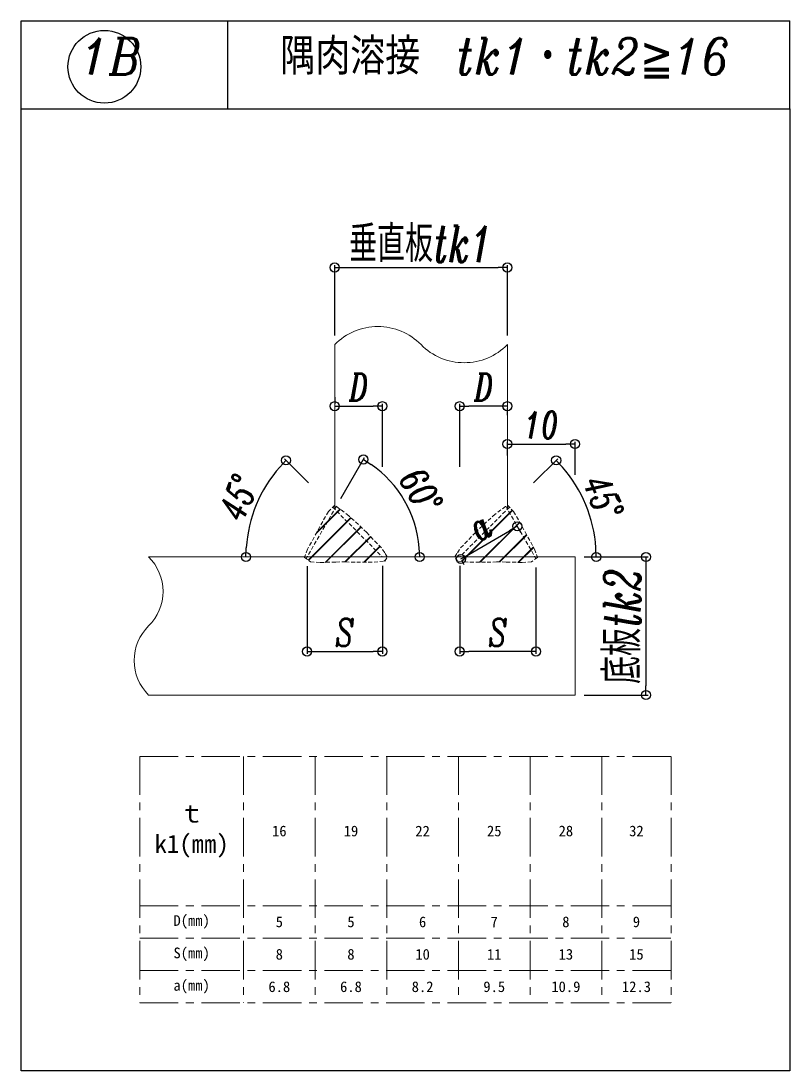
# Model space of a CAD drawing. Header units: millimetres. Extents: x -2880 to 3894, y -2977 to 4857.
# Drawn here: x 577 to 1212, y 2546 to 3413 of the extents above; entities that cross this region are included whole.
import ezdxf
from ezdxf.enums import TextEntityAlignment as Align

# ---------------------------------------------------------------- set-up
doc = ezdxf.new("R2010")
doc.units = ezdxf.units.MM
doc.header["$MEASUREMENT"] = 0
doc.linetypes.add('CENTER', pattern=[50.8, 31.75, -6.35, 6.35, -6.35])
doc.linetypes.add('HIDDEN2', pattern=[4.7625, 3.175, -1.5875])
for name, color, linetype, lineweight in [('hadan', 1, 'HIDDEN2', 15), ('寸法', 7, 'Continuous', 15), ('金物', 5, 'Continuous', 18)]:
    doc.layers.add(name, color=color, linetype=linetype, lineweight=lineweight)
doc.layers.add('yokozakutsu', color=2, linetype='Continuous')
doc.styles.add('DLSTANDARD1', font='italic.shx', dxfattribs={"width": 0.7, "bigfont": 'extfont.shx'})
doc.styles.get("Standard").update_dxf_attribs({"font": 'arial.ttf'})
doc.dimstyles.new('一般寸法', dxfattribs={"dimscale": 1.5, "dimtxt": 15, "dimasz": 5, "dimexe": 1.25, "dimexo": 5, "dimgap": 3, "dimtad": 1, "dimtxsty": 'DLSTANDARD1', "dimblk": 'ORIGIN', "dimcen": 0, "dimclrd": 256, "dimclre": 256, "dimclrt": 256, "dimadec": 0, "dimazin": 0, "dimtfac": 1, "dimtmove": 0, "dimatfit": 3, "dimfxl": 0, "dimarcsym": 0})
pattern_1 = [(45, (795.065, 2964.818), (-7.95495, 7.95495), []), (45, (795.627, 2964.818), (-7.95495, 7.95495), [])]

# ---------------------------------------------------------------- blocks, each defined once
blk = doc.blocks.new('_Origin')
at = {"color": 0, "linetype": 'ByBlock', "lineweight": -2}
blk.add_line((0, 0), (-1, 0), dxfattribs=at)
blk.add_circle((0, 0), 0.5, dxfattribs=at)
blk = doc.blocks.new('*D209')
at = {"layer": 'Defpoints', "color": 0}
for p in [(813.23, 2970.56), (875.34, 2970.57), (875.34, 2892.51)]:
    blk.add_point(p, dxfattribs=at)
at = {"layer": '寸法', "lineweight": -2}
for p, q in [((813.23, 2963.06), (813.23, 2890.63)), ((875.34, 2963.07), (875.34, 2890.63)), ((820.73, 2892.51), (867.84, 2892.51))]:
    blk.add_line(p, q, dxfattribs=at)
at = {"layer": '寸法', "lineweight": -2, "xscale": 7.5, "yscale": 7.5, "zscale": 7.5, "rotation": 180}
blk.add_blockref('_Origin', (813.23, 2892.51), dxfattribs=at)
at = {"layer": '寸法', "lineweight": -2, "xscale": 7.5, "yscale": 7.5, "zscale": 7.5}
blk.add_blockref('_Origin', (875.34, 2892.51), dxfattribs=at)
at = {"layer": '寸法', "insert": (844.28, 2908.26), "char_height": 22.5, "attachment_point": 5, "style": 'DLSTANDARD1'}
blk.add_mtext('S', dxfattribs=at)
blk = doc.blocks.new('*D526')
at = {"layer": 'Defpoints', "color": 0}
for p in [(777.84, 3026.89), (819.67, 3026.28), (682.45, 2970.56), (875.34, 2970.57), (1034.31, 2970.56)]:
    blk.add_point(p, dxfattribs=at)
at = {"layer": '寸法', "lineweight": -2}
blk.add_line((814.37, 3031.58), (794.43, 3051.55), dxfattribs=at)
blk.add_arc((875.34, 2970.56), 112.61, 138.79312, 176.18316, dxfattribs=at)
at = {"layer": '寸法', "lineweight": -2, "xscale": 7.5, "yscale": 7.5, "zscale": 7.5}
for p, rotation in [((795.75, 3050.22), 46.88470358776698), ((762.74, 2970.56), 268.091578691237)]:
    blk.add_blockref('_Origin', p, dxfattribs=dict(at, rotation=rotation))
at = {"layer": '寸法', "insert": (756.77, 3019.71), "char_height": 22.5, "attachment_point": 5, "rotation": 67.48814, "style": 'DLSTANDARD1'}
blk.add_mtext('45%%d', dxfattribs=at)
blk = doc.blocks.new('*D210')
at = {"layer": 'Defpoints', "color": 0}
for p in [(835.99, 3094.97), (875.34, 3094.97), (875.34, 3037.46)]:
    blk.add_point(p, dxfattribs=at)
at = {"layer": '寸法', "linetype": 'ByBlock', "lineweight": -2}
for p, q in [((835.99, 3102.47), (835.99, 3096.84)), ((843.49, 3094.97), (867.84, 3094.97)), ((875.34, 3044.96), (875.34, 3096.84))]:
    blk.add_line(p, q, dxfattribs=at)
at = {"layer": '寸法', "lineweight": -2, "xscale": 7.5, "yscale": 7.5, "zscale": 7.5, "rotation": 180}
blk.add_blockref('_Origin', (835.99, 3094.97), dxfattribs=at)
at = {"layer": '寸法', "lineweight": -2, "xscale": 7.5, "yscale": 7.5, "zscale": 7.5}
blk.add_blockref('_Origin', (875.34, 3094.97), dxfattribs=at)
at = {"layer": '寸法', "insert": (855.66, 3110.72), "char_height": 22.5, "attachment_point": 5, "style": 'DLSTANDARD1'}
blk.add_mtext('D', dxfattribs=at)
blk = doc.blocks.new('*D527')
at = {"layer": 'Defpoints', "color": 0}
for p in [(837.37, 3012.34), (900.51, 3002.32), (682.45, 2970.56), (812.45, 2969.22), (1034.31, 2970.56)]:
    blk.add_point(p, dxfattribs=at)
at = {"layer": '寸法', "linetype": 'ByBlock', "lineweight": -2}
blk.add_line((841.12, 3018.83), (860.64, 3052.6), dxfattribs=at)
blk.add_arc((813.23, 2970.56), 92.88, 4.62801, 55.34828, dxfattribs=at)
at = {"layer": '寸法', "lineweight": -2, "xscale": 7.5, "yscale": 7.5, "zscale": 7.5}
for p, rotation in [((859.7, 3050.98), 147.6622789012988), ((906.1, 2970.56), 272.3140033777084)]:
    blk.add_blockref('_Origin', p, dxfattribs=dict(at, rotation=rotation))
at = {"layer": '寸法', "insert": (907.31, 3024.86), "char_height": 22.5, "attachment_point": 5, "rotation": 299.98814, "style": 'DLSTANDARD1'}
blk.add_mtext('60%%d', dxfattribs=at)
blk = doc.blocks.new('*D528')
at = {"layer": 'Defpoints', "color": 0}
for p in [(939.14, 2970.57), (1002.03, 2969.22), (939.14, 2892.51)]:
    blk.add_point(p, dxfattribs=at)
at = {"layer": '寸法', "lineweight": -2}
for p, q in [((939.14, 2963.07), (939.14, 2890.63)), ((1002.03, 2961.72), (1002.03, 2890.63)), ((994.53, 2892.51), (946.64, 2892.51))]:
    blk.add_line(p, q, dxfattribs=at)
at = {"layer": '寸法', "lineweight": -2, "xscale": 7.5, "yscale": 7.5, "zscale": 7.5, "rotation": 180}
blk.add_blockref('_Origin', (939.14, 2892.51), dxfattribs=at)
at = {"layer": '寸法', "lineweight": -2, "xscale": 7.5, "yscale": 7.5, "zscale": 7.5}
blk.add_blockref('_Origin', (1002.03, 2892.51), dxfattribs=at)
at = {"layer": '寸法', "insert": (970.59, 2908.26), "char_height": 22.5, "attachment_point": 5, "style": 'DLSTANDARD1'}
blk.add_mtext('S', dxfattribs=at)
blk = doc.blocks.new('*D529')
at = {"layer": 'Defpoints', "color": 0}
for p in [(994.8, 3026.28), (1047.9, 2999.72), (755.17, 2970.56), (939.14, 2970.57), (1132.03, 2970.56)]:
    blk.add_point(p, dxfattribs=at)
at = {"layer": '寸法', "lineweight": -2}
blk.add_line((1000.11, 3031.58), (1020.05, 3051.55), dxfattribs=at)
blk.add_arc((939.13, 2970.56), 112.61, 3.81684, 41.20688, dxfattribs=at)
at = {"layer": '寸法', "lineweight": -2, "xscale": 7.5, "yscale": 7.5, "zscale": 7.5}
for p, rotation in [((1018.73, 3050.22), 133.115296412233), ((1051.74, 2970.56), 271.9084213087626)]:
    blk.add_blockref('_Origin', p, dxfattribs=dict(at, rotation=rotation))
at = {"layer": '寸法', "insert": (1057.71, 3019.71), "char_height": 22.5, "attachment_point": 5, "rotation": 292.51186, "style": 'DLSTANDARD1'}
blk.add_mtext('45%%d', dxfattribs=at)
blk = doc.blocks.new('*D211')
at = {"layer": 'Defpoints', "color": 0}
for p in [(939.14, 3094.97), (978.49, 3094.97), (939.14, 3037.46)]:
    blk.add_point(p, dxfattribs=at)
at = {"layer": '寸法', "linetype": 'ByBlock', "lineweight": -2}
for p, q in [((939.14, 3044.96), (939.14, 3096.84)), ((970.99, 3094.97), (946.64, 3094.97)), ((978.49, 3087.47), (978.49, 3093.09))]:
    blk.add_line(p, q, dxfattribs=at)
at = {"layer": '寸法', "lineweight": -2, "xscale": 7.5, "yscale": 7.5, "zscale": 7.5, "rotation": 180}
blk.add_blockref('_Origin', (939.14, 3094.97), dxfattribs=at)
at = {"layer": '寸法', "lineweight": -2, "xscale": 7.5, "yscale": 7.5, "zscale": 7.5}
blk.add_blockref('_Origin', (978.49, 3094.97), dxfattribs=at)
at = {"layer": '寸法', "insert": (958.82, 3110.72), "char_height": 22.5, "attachment_point": 5, "style": 'DLSTANDARD1'}
blk.add_mtext('D', dxfattribs=at)
blk = doc.blocks.new('*D212')
at = {"layer": 'Defpoints', "color": 0}
for p in [(985.7, 2997.48), (986.65, 2995.83), (939.14, 2970.57)]:
    blk.add_point(p, dxfattribs=at)
at = {"layer": '寸法', "linetype": 'ByBlock', "lineweight": -2}
for p, q in [((946.59, 2972.68), (980.16, 2992.08)), ((989.45, 2990.98), (987.59, 2994.21)), ((942.9, 2964.08), (941.03, 2967.3))]:
    blk.add_line(p, q, dxfattribs=at)
at = {"layer": '寸法', "lineweight": -2, "xscale": 7.5, "yscale": 7.5, "zscale": 7.5}
for p, rotation in [((986.65, 2995.83), 30.02371772099437), ((940.09, 2968.92), 210.0237177209944)]:
    blk.add_blockref('_Origin', p, dxfattribs=dict(at, rotation=rotation))
at = {"layer": '寸法', "insert": (955.49, 2996.01), "char_height": 22.5, "attachment_point": 5, "rotation": 30.02372, "style": 'DLSTANDARD1'}
blk.add_mtext('a', dxfattribs=at)
blk = doc.blocks.new('*D213')
at = {"layer": 'Defpoints', "color": 0}
for p in [(813.23, 2970.56), (875.34, 2970.57), (875.34, 2892.51)]:
    blk.add_point(p, dxfattribs=at)
at = {"layer": '寸法', "lineweight": -2}
for p, q in [((813.23, 2963.06), (813.23, 2890.63)), ((875.34, 2963.07), (875.34, 2890.63)), ((820.73, 2892.51), (867.84, 2892.51))]:
    blk.add_line(p, q, dxfattribs=at)
at = {"layer": '寸法', "lineweight": -2, "xscale": 7.5, "yscale": 7.5, "zscale": 7.5, "rotation": 180}
blk.add_blockref('_Origin', (813.23, 2892.51), dxfattribs=at)
at = {"layer": '寸法', "lineweight": -2, "xscale": 7.5, "yscale": 7.5, "zscale": 7.5}
blk.add_blockref('_Origin', (875.34, 2892.51), dxfattribs=at)
at = {"layer": '寸法', "insert": (844.28, 2908.26), "char_height": 22.5, "attachment_point": 5, "style": 'DLSTANDARD1'}
blk.add_mtext('S', dxfattribs=at)
blk = doc.blocks.new('*D530')
at = {"layer": 'Defpoints', "color": 0}
for p in [(777.84, 3026.89), (819.67, 3026.28), (682.45, 2970.56), (875.34, 2970.57), (1034.31, 2970.56)]:
    blk.add_point(p, dxfattribs=at)
at = {"layer": '寸法', "lineweight": -2}
blk.add_line((814.37, 3031.58), (794.43, 3051.55), dxfattribs=at)
blk.add_arc((875.34, 2970.56), 112.61, 138.79312, 176.18316, dxfattribs=at)
at = {"layer": '寸法', "lineweight": -2, "xscale": 7.5, "yscale": 7.5, "zscale": 7.5}
for p, rotation in [((795.75, 3050.22), 46.88470358776698), ((762.74, 2970.56), 268.091578691237)]:
    blk.add_blockref('_Origin', p, dxfattribs=dict(at, rotation=rotation))
at = {"layer": '寸法', "insert": (756.77, 3019.71), "char_height": 22.5, "attachment_point": 5, "rotation": 67.48814, "style": 'DLSTANDARD1'}
blk.add_mtext('45%%d', dxfattribs=at)
blk = doc.blocks.new('*D531')
at = {"layer": 'Defpoints', "color": 0}
for p in [(837.37, 3012.34), (900.51, 3002.32), (682.45, 2970.56), (812.45, 2969.22), (1034.31, 2970.56)]:
    blk.add_point(p, dxfattribs=at)
at = {"layer": '寸法', "linetype": 'ByBlock', "lineweight": -2}
blk.add_line((841.12, 3018.83), (860.64, 3052.6), dxfattribs=at)
blk.add_arc((813.23, 2970.56), 92.88, 4.62801, 55.34828, dxfattribs=at)
at = {"layer": '寸法', "lineweight": -2, "xscale": 7.5, "yscale": 7.5, "zscale": 7.5}
for p, rotation in [((859.7, 3050.98), 147.6622789012988), ((906.1, 2970.56), 272.3140033777084)]:
    blk.add_blockref('_Origin', p, dxfattribs=dict(at, rotation=rotation))
at = {"layer": '寸法', "insert": (907.31, 3024.86), "char_height": 22.5, "attachment_point": 5, "rotation": 299.98814, "style": 'DLSTANDARD1'}
blk.add_mtext('60%%d', dxfattribs=at)
blk = doc.blocks.new('*D532')
at = {"layer": 'Defpoints', "color": 0}
for p in [(939.14, 2970.57), (1002.03, 2969.22), (939.14, 2892.51)]:
    blk.add_point(p, dxfattribs=at)
at = {"layer": '寸法', "lineweight": -2}
for p, q in [((939.14, 2963.07), (939.14, 2890.63)), ((1002.03, 2961.72), (1002.03, 2890.63)), ((994.53, 2892.51), (946.64, 2892.51))]:
    blk.add_line(p, q, dxfattribs=at)
at = {"layer": '寸法', "lineweight": -2, "xscale": 7.5, "yscale": 7.5, "zscale": 7.5, "rotation": 180}
blk.add_blockref('_Origin', (939.14, 2892.51), dxfattribs=at)
at = {"layer": '寸法', "lineweight": -2, "xscale": 7.5, "yscale": 7.5, "zscale": 7.5}
blk.add_blockref('_Origin', (1002.03, 2892.51), dxfattribs=at)
at = {"layer": '寸法', "insert": (970.59, 2908.26), "char_height": 22.5, "attachment_point": 5, "style": 'DLSTANDARD1'}
blk.add_mtext('S', dxfattribs=at)
blk = doc.blocks.new('*D533')
at = {"layer": 'Defpoints', "color": 0}
for p in [(994.8, 3026.28), (1047.9, 2999.72), (755.17, 2970.56), (939.14, 2970.57), (1132.03, 2970.56)]:
    blk.add_point(p, dxfattribs=at)
at = {"layer": '寸法', "lineweight": -2}
blk.add_line((1000.11, 3031.58), (1020.05, 3051.55), dxfattribs=at)
blk.add_arc((939.13, 2970.56), 112.61, 3.81684, 41.20688, dxfattribs=at)
at = {"layer": '寸法', "lineweight": -2, "xscale": 7.5, "yscale": 7.5, "zscale": 7.5}
for p, rotation in [((1018.73, 3050.22), 133.115296412233), ((1051.74, 2970.56), 271.9084213087626)]:
    blk.add_blockref('_Origin', p, dxfattribs=dict(at, rotation=rotation))
at = {"layer": '寸法', "insert": (1057.71, 3019.71), "char_height": 22.5, "attachment_point": 5, "rotation": 292.51186, "style": 'DLSTANDARD1'}
blk.add_mtext('45%%d', dxfattribs=at)
blk = doc.blocks.new('*D534')
at = {"layer": 'Defpoints', "color": 0}
for p in [(1034.31, 2970.56), (1034.31, 2856.56), (1092.82, 2856.56)]:
    blk.add_point(p, dxfattribs=at)
at = {"layer": '寸法', "linetype": 'ByBlock', "lineweight": -2}
for p, q in [((1041.81, 2970.56), (1094.7, 2970.56)), ((1092.82, 2963.06), (1092.82, 2864.06)), ((1041.81, 2856.56), (1094.7, 2856.56))]:
    blk.add_line(p, q, dxfattribs=at)
at = {"layer": '寸法', "lineweight": -2, "xscale": 7.5, "yscale": 7.5, "zscale": 7.5}
for p, rotation in [((1092.82, 2970.56), 90), ((1092.82, 2856.56), 270)]:
    blk.add_blockref('_Origin', p, dxfattribs=dict(at, rotation=rotation))
at = {"layer": '寸法', "insert": (1073.32, 2913.56), "char_height": 22.5, "attachment_point": 5, "rotation": 90, "style": 'DLSTANDARD1'}
blk.add_mtext('{\\H1.3333x;底板tk2}', dxfattribs=at)
blk = doc.blocks.new('*D214')
at = {"layer": 'Defpoints', "color": 0}
for p in [(978.49, 3209.44), (835.99, 3145.76), (978.49, 3145.76)]:
    blk.add_point(p, dxfattribs=at)
at = {"layer": '寸法', "linetype": 'ByBlock', "lineweight": -2}
for p, q in [((835.99, 3153.26), (835.99, 3211.31)), ((843.49, 3209.44), (970.99, 3209.44)), ((978.49, 3153.26), (978.49, 3211.31))]:
    blk.add_line(p, q, dxfattribs=at)
at = {"layer": '寸法', "lineweight": -2, "xscale": 7.5, "yscale": 7.5, "zscale": 7.5, "rotation": 180}
blk.add_blockref('_Origin', (835.99, 3209.44), dxfattribs=at)
at = {"layer": '寸法', "lineweight": -2, "xscale": 7.5, "yscale": 7.5, "zscale": 7.5}
blk.add_blockref('_Origin', (978.49, 3209.44), dxfattribs=at)
at = {"layer": '寸法', "insert": (907.24, 3228.94), "char_height": 22.5, "attachment_point": 5, "style": 'DLSTANDARD1'}
blk.add_mtext('{\\H1.3333x;垂直板tk1}', dxfattribs=at)
blk = doc.blocks.new('*D215')
at = {"layer": 'Defpoints', "color": 0}
for p in [(985.7, 2997.48), (986.65, 2995.83), (939.14, 2970.57)]:
    blk.add_point(p, dxfattribs=at)
at = {"layer": '寸法', "linetype": 'ByBlock', "lineweight": -2}
for p, q in [((946.59, 2972.68), (980.16, 2992.08)), ((989.45, 2990.98), (987.59, 2994.21)), ((942.9, 2964.08), (941.03, 2967.3))]:
    blk.add_line(p, q, dxfattribs=at)
at = {"layer": '寸法', "lineweight": -2, "xscale": 7.5, "yscale": 7.5, "zscale": 7.5}
for p, rotation in [((986.65, 2995.83), 30.02371772099437), ((940.09, 2968.92), 210.0237177209944)]:
    blk.add_blockref('_Origin', p, dxfattribs=dict(at, rotation=rotation))
at = {"layer": '寸法', "insert": (955.49, 2996.01), "char_height": 22.5, "attachment_point": 5, "rotation": 30.02372, "style": 'DLSTANDARD1'}
blk.add_mtext('a', dxfattribs=at)
blk = doc.blocks.new('*D535')
at = {"layer": 'Defpoints', "color": 0}
for p in [(1034.31, 3063.71), (978.49, 3046.79), (1034.31, 3030.74)]:
    blk.add_point(p, dxfattribs=at)
at = {"layer": '寸法', "linetype": 'ByBlock', "lineweight": -2}
for p, q in [((978.49, 3054.29), (978.49, 3065.59)), ((985.99, 3063.71), (1026.81, 3063.71)), ((1034.31, 3038.24), (1034.31, 3065.59))]:
    blk.add_line(p, q, dxfattribs=at)
at = {"layer": '寸法', "lineweight": -2, "xscale": 7.5, "yscale": 7.5, "zscale": 7.5, "rotation": 180}
blk.add_blockref('_Origin', (978.49, 3063.71), dxfattribs=at)
at = {"layer": '寸法', "lineweight": -2, "xscale": 7.5, "yscale": 7.5, "zscale": 7.5}
blk.add_blockref('_Origin', (1034.31, 3063.71), dxfattribs=at)
at = {"layer": '寸法', "insert": (1006.4, 3079.46), "char_height": 22.5, "attachment_point": 5, "style": 'DLSTANDARD1'}
blk.add_mtext('10', dxfattribs=at)

msp = doc.modelspace()

# ---------------------------------------------------------------- hatches: boundary and pattern name
at = {"layer": 'hadan'}
h = msp.add_hatch(dxfattribs=at)
h.set_pattern_fill('JIS_LC_20A', color=0, scale=0.5625, style=0)
h.set_pattern_definition(pattern_1)
h.paths.add_polyline_path([(813.543, 2977.048), (811.234, 2970.543), (879.298, 2970.543), (877.245, 2974.05), (874.627, 2978.094), (871.058, 2981.518), (862.405, 2990.7), (859.004, 2994.065), (847.656, 3004.495), (835.989, 3013.394), (830.936, 3007.931), (826.063, 2999.813), (821.46, 2991.154)])
h.paths.add_polyline_path([(877.245, 2967.152), (879.292, 2970.543), (811.234, 2970.543), (811.119, 2970.218), (816.013, 2966.526), (824.105, 2965.969), (837.034, 2966.34), (844.882, 2966.439), (854.162, 2966.201), (868.44, 2966.201)])
h = msp.add_hatch(dxfattribs=at)
h.set_pattern_fill('JIS_LC_20A', color=0, scale=0.5625, style=0)
h.set_pattern_definition(pattern_1)
h.paths.add_polyline_path([(813.543, 2977.048), (811.234, 2970.543), (879.298, 2970.543), (877.245, 2974.05), (874.627, 2978.094), (871.058, 2981.518), (862.405, 2990.7), (859.004, 2994.065), (847.656, 3004.495), (835.989, 3013.394), (830.936, 3007.931), (826.063, 2999.813), (821.46, 2991.154)])
h.paths.add_polyline_path([(877.245, 2967.152), (879.292, 2970.543), (811.234, 2970.543), (811.119, 2970.218), (816.013, 2966.526), (824.105, 2965.969), (837.034, 2966.34), (844.882, 2966.439), (854.162, 2966.201), (868.44, 2966.201)])
h = msp.add_hatch(dxfattribs=at)
h.set_pattern_fill('JIS_LC_20A', color=0, scale=0.5625, style=0)
h.set_pattern_definition(pattern_1)
h.paths.add_polyline_path([(1000.936, 2977.048), (1003.244, 2970.543), (935.18, 2970.543), (937.234, 2974.05), (939.851, 2978.094), (943.421, 2981.518), (952.073, 2990.7), (955.474, 2994.065), (966.823, 3004.495), (978.489, 3013.394), (983.543, 3007.931), (988.416, 2999.813), (993.018, 2991.154)])
h.paths.add_polyline_path([(937.234, 2967.152), (935.187, 2970.543), (1003.244, 2970.543), (1003.359, 2970.218), (998.466, 2966.526), (990.374, 2965.969), (977.445, 2966.34), (969.597, 2966.439), (960.316, 2966.201), (946.039, 2966.201)])
h = msp.add_hatch(dxfattribs=at)
h.set_pattern_fill('JIS_LC_20A', color=0, scale=0.5625, style=0)
h.set_pattern_definition(pattern_1)
h.paths.add_polyline_path([(1000.936, 2977.048), (1003.244, 2970.543), (935.18, 2970.543), (937.234, 2974.05), (939.851, 2978.094), (943.421, 2981.518), (952.073, 2990.7), (955.474, 2994.065), (966.823, 3004.495), (978.489, 3013.394), (983.543, 3007.931), (988.416, 2999.813), (993.018, 2991.154)])
h.paths.add_polyline_path([(937.234, 2967.152), (935.187, 2970.543), (1003.244, 2970.543), (1003.359, 2970.218), (998.466, 2966.526), (990.374, 2965.969), (977.445, 2966.34), (969.597, 2966.439), (960.316, 2966.201), (946.039, 2966.201)])

# ---------------------------------------------------------------- linework, layer by layer
at = {"layer": 'hadan', "color": 0}
for p, q in [((837.371, 3012.34), (812.448, 2969.215)), ((837.371, 3012.34), (812.448, 2969.215)), ((834.335, 3011.606), (875.336, 2970.571)), ((834.335, 3011.606), (875.336, 2970.571)), ((980.144, 3011.606), (939.143, 2970.571)), ((980.144, 3011.606), (939.143, 2970.571)), ((977.108, 3012.34), (1002.03, 2969.215)), ((977.108, 3012.34), (1002.03, 2969.215))]:
    msp.add_line(p, q, dxfattribs=at)
for points in [[(835.989, 3013.394), (835.989, 3013.394), (830.936, 3007.931), (826.063, 2999.813), (821.46, 2991.154), (813.543, 2977.048), (811.119, 2970.218), (816.013, 2966.526), (824.105, 2965.969), (837.034, 2966.34), (844.882, 2966.439), (854.162, 2966.201), (868.44, 2966.201), (877.245, 2967.152), (879.295, 2970.548), (877.245, 2974.05), (874.627, 2978.094), (871.058, 2981.518), (862.405, 2990.7), (859.004, 2994.065), (847.656, 3004.495), (835.989, 3013.394), (835.989, 3013.394), (835.989, 3013.394), (835.989, 3013.394)], [(835.989, 3013.394), (835.989, 3013.394), (830.936, 3007.931), (826.063, 2999.813), (821.46, 2991.154), (813.543, 2977.048), (811.119, 2970.218), (816.013, 2966.526), (824.105, 2965.969), (837.034, 2966.34), (844.882, 2966.439), (854.162, 2966.201), (868.44, 2966.201), (877.245, 2967.152), (879.295, 2970.548), (877.245, 2974.05), (874.627, 2978.094), (871.058, 2981.518), (862.405, 2990.7), (859.004, 2994.065), (847.656, 3004.495), (835.989, 3013.394), (835.989, 3013.394), (835.989, 3013.394), (835.989, 3013.394)], [(978.489, 3013.394), (978.489, 3013.394), (983.543, 3007.931), (988.416, 2999.813), (993.018, 2991.154), (1000.936, 2977.048), (1003.359, 2970.218), (998.466, 2966.526), (990.374, 2965.969), (977.445, 2966.34), (969.597, 2966.439), (960.316, 2966.201), (946.039, 2966.201), (937.234, 2967.152), (935.183, 2970.548), (937.234, 2974.05), (939.851, 2978.094), (943.421, 2981.518), (952.073, 2990.7), (955.474, 2994.065), (966.823, 3004.495), (978.489, 3013.394), (978.489, 3013.394), (978.489, 3013.394), (978.489, 3013.394)], [(978.489, 3013.394), (978.489, 3013.394), (983.543, 3007.931), (988.416, 2999.813), (993.018, 2991.154), (1000.936, 2977.048), (1003.359, 2970.218), (998.466, 2966.526), (990.374, 2965.969), (977.445, 2966.34), (969.597, 2966.439), (960.316, 2966.201), (946.039, 2966.201), (937.234, 2967.152), (935.183, 2970.548), (937.234, 2974.05), (939.851, 2978.094), (943.421, 2981.518), (952.073, 2990.7), (955.474, 2994.065), (966.823, 3004.495), (978.489, 3013.394), (978.489, 3013.394), (978.489, 3013.394), (978.489, 3013.394)]]:
    msp.add_lwpolyline(points, dxfattribs=at)
at = {"layer": 'yokozakutsu', "color": 0}
for p, q in [((577.16, 3340.436), (577.16, 3412.889)), ((577.16, 3412.889), (1211.647, 3412.889)), ((747.743, 3340.436), (747.743, 3412.889)), ((1211.647, 3340.436), (1211.647, 3412.889))]:
    msp.add_line(p, q, dxfattribs=at)
msp.add_lwpolyline([(577.16, 3340.436), (1211.647, 3340.436), (1211.647, 2546.258), (577.16, 2546.258)], close=True, dxfattribs=at)
msp.add_circle((645.951, 3375.103), 30.027, dxfattribs=at)
at = {"layer": '寸法', "linetype": 'CENTER'}
for p, q in [((675.177, 2805.969), (1113.63, 2805.969)), ((675.177, 2805.969), (675.177, 2602.391)), ((760.744, 2805.969), (760.744, 2602.391)), ((819.852, 2805.969), (819.852, 2602.391)), ((878.96, 2805.969), (878.96, 2602.391)), ((938.069, 2805.969), (938.069, 2602.391)), ((997.177, 2805.969), (997.177, 2602.391)), ((1056.285, 2805.969), (1056.285, 2602.391)), ((1113.63, 2805.969), (1113.63, 2602.391)), ((675.177, 2682.669), (1113.63, 2682.669)), ((675.177, 2655.909), (1113.63, 2655.909)), ((675.177, 2629.15), (1113.63, 2629.15)), ((675.177, 2602.391), (1113.63, 2602.391))]:
    msp.add_line(p, q, dxfattribs=at)
at = {"layer": '金物', "color": 0}
for p, q in [((835.989, 3009.95), (835.989, 3145.764)), ((835.989, 3009.95), (835.989, 3145.764)), ((978.489, 3009.95), (978.489, 3145.764)), ((978.489, 3009.95), (978.489, 3145.764)), ((682.447, 2970.563), (1034.313, 2970.563)), ((682.447, 2970.563), (1034.313, 2970.563)), ((978.489, 2970.563), (835.989, 2970.563)), ((978.489, 2970.563), (835.989, 2970.563)), ((1034.313, 2970.563), (1034.313, 2856.563)), ((1034.313, 2970.563), (1034.313, 2856.563)), ((682.447, 2856.563), (1034.313, 2856.563)), ((682.447, 2856.563), (1034.313, 2856.563))]:
    msp.add_line(p, q, dxfattribs=at)
at = {"layer": '金物', "color": 0, "linetype": 'ByBlock'}
for centre, radius, start, end in [((871.614, 3110.671), 50.006, 44.568726, 135.431274), ((871.614, 3110.671), 50.006, 44.568726, 135.431274), ((942.864, 3180.857), 50.006, 224.568726, 315.431274), ((942.864, 3180.857), 50.006, 224.568726, 315.431274), ((654.373, 2942.063), 40.005, 314.568726, 45.431274), ((654.373, 2942.063), 40.005, 314.568726, 45.431274), ((710.521, 2885.063), 40.005, 134.568726, 225.431274), ((710.521, 2885.063), 40.005, 134.568726, 225.431274)]:
    msp.add_arc(centre, radius, start, end, dxfattribs=at)

# ---------------------------------------------------------------- texts
at = {"color": 0, "linetype": 'Continuous', "ltscale": 6, "style": 'DLSTANDARD1', "width": 0.875}
for s, p in [('1B', (626.337, 3359.702)), ('隅肉溶接\u3000tk1・tk2≧16', (791.071, 3359.702))]:
    msp.add_text(s, height=30, dxfattribs=at).set_placement(p, align=Align.BOTTOM_LEFT)
at = {"layer": '寸法', "color": 0, "linetype": 'CENTER', "attachment_point": 5}
for s, insert, char_height, width in [('{\\fMS Mincho|b0|i0|c128|p17;ｔk1(㎜)}', (717.96, 2744.319), 15, 70.56667), ('{\\fＭＳ 明朝|b0|i0|c128;16', (790.298, 2744.319), 8.81944, 44.10833), ('{\\fＭＳ 明朝|b0|i0|c128;19', (849.406, 2744.319), 8.81944, 44.10833), ('{\\fＭＳ 明朝|b0|i0|c128;22', (908.515, 2744.319), 8.81944, 44.10833), ('{\\fＭＳ 明朝|b0|i0|c128;25', (967.623, 2744.319), 8.81944, 44.10833), ('{\\fＭＳ 明朝|b0|i0|c128;28', (1026.731, 2744.319), 8.81944, 44.10833), ('{\\fＭＳ 明朝|b0|i0|c128;32', (1084.958, 2744.319), 8.81944, 42.34444), ('{\\fＭＳ 明朝|b0|i0|c128;D(㎜)', (717.96, 2669.289), 8.81944, 70.56667), ('{\\fＭＳ 明朝|b0|i0|c128;5', (790.298, 2669.289), 8.81944, 44.10833), ('{\\fＭＳ 明朝|b0|i0|c128;5', (849.406, 2669.289), 8.81944, 44.10833), ('{\\fＭＳ 明朝|b0|i0|c128;6', (908.515, 2669.289), 8.81944, 44.10833), ('{\\fＭＳ 明朝|b0|i0|c128;7', (967.623, 2669.289), 8.81944, 44.10833), ('{\\fＭＳ 明朝|b0|i0|c128;8', (1026.731, 2669.289), 8.81944, 44.10833), ('{\\fＭＳ 明朝|b0|i0|c128;9', (1084.958, 2669.289), 8.81944, 42.34444), ('{\\fＭＳ 明朝|b0|i0|c128;S(㎜)', (717.96, 2642.53), 8.81944, 70.56667), ('{\\fＭＳ 明朝|b0|i0|c128;8', (790.298, 2642.53), 8.81944, 44.10833), ('{\\fＭＳ 明朝|b0|i0|c128;8', (849.406, 2642.53), 8.81944, 44.10833), ('{\\fＭＳ 明朝|b0|i0|c128;10', (908.515, 2642.53), 8.81944, 44.10833), ('{\\fＭＳ 明朝|b0|i0|c128;11', (967.623, 2642.53), 8.81944, 44.10833), ('{\\fＭＳ 明朝|b0|i0|c128;13', (1026.731, 2642.53), 8.81944, 44.10833), ('{\\fＭＳ 明朝|b0|i0|c128;15', (1084.958, 2642.53), 8.81944, 42.34444), ('{\\fＭＳ 明朝|b0|i0|c128;a(㎜)', (717.96, 2615.77), 8.81944, 70.56667), ('{\\fＭＳ 明朝|b0|i0|c128;6.8', (790.298, 2615.77), 8.81944, 44.10833), ('{\\fＭＳ 明朝|b0|i0|c128;6.8', (849.406, 2615.77), 8.81944, 44.10833), ('{\\fＭＳ 明朝|b0|i0|c128;8.2', (908.515, 2615.77), 8.81944, 44.10833), ('{\\fＭＳ 明朝|b0|i0|c128;9.5', (967.623, 2615.77), 8.81944, 44.10833), ('{\\fＭＳ 明朝|b0|i0|c128;10.9', (1026.731, 2615.77), 8.81944, 44.10833), ('{\\fＭＳ 明朝|b0|i0|c128;12.3', (1084.958, 2615.77), 8.81944, 42.34444)]:
    msp.add_mtext(s, dxfattribs=dict(at, insert=insert, char_height=char_height, width=width))

# ---------------------------------------------------------------- dimensions: what is measured, and where the dimension line sits
at = {"layer": '寸法', "color": 0, "linetype": 'ByBlock'}
for base, p1, p2, text, picture, middle in [((978.489, 3209.438), (835.989, 3145.764), (978.489, 3145.764), '{\\H1.3333x;垂直板tk1}', '*D214', (907.239, 3209.438)), ((875.336, 3094.97), (835.989, 3094.97), (875.336, 3037.458), 'D', '*D210', (855.663, 3094.97))]:
    dim = msp.add_linear_dim(base=base, p1=p1, p2=p2, text=text, dimstyle='一般寸法', dxfattribs=at)
    dim.commit()
    dim.dimension.update_dxf_attribs({"geometry": picture, "text_midpoint": middle, "dimtype": 160})
for base, p1, p2, angle, text, picture, middle, dimtype in [((939.143, 3094.97), (978.489, 3094.97), (939.143, 3037.458), 180, 'D', '*D211', (958.816, 3094.97), 160), ((986.65, 2995.83), (939.143, 2970.571), (985.698, 2997.475), 30.023718, 'a', '*D212', (963.372, 2982.377), 161), ((986.65, 2995.83), (939.143, 2970.571), (985.698, 2997.475), 30.023718, 'a', '*D215', (963.372, 2982.377), 161)]:
    dim = msp.add_linear_dim(base=base, p1=p1, p2=p2, angle=angle, text=text, dimstyle='一般寸法', dxfattribs=at)
    dim.commit()
    dim.dimension.update_dxf_attribs({"geometry": picture, "text_midpoint": middle, "dimtype": dimtype})
dim = msp.add_linear_dim(base=(1034.313, 3063.714), p1=(978.489, 3046.788), p2=(1034.313, 3030.738), text='10', dimstyle='一般寸法', dxfattribs=at)
dim.commit()
dim.dimension.update_dxf_attribs({"geometry": '*D535', "text_midpoint": (1006.401, 3079.464)})
for picture in ['*D527', '*D531']:
    dim = msp.add_angular_dim_2l(base=(900.508, 3002.317), line1=((682.447, 2970.563), (1034.313, 2970.563)), line2=((837.371, 3012.34), (812.448, 2969.215)), dimstyle='一般寸法', dxfattribs=at)
    dim.commit()
    dim.dimension.update_dxf_attribs({"geometry": picture, "text_midpoint": (907.312, 3024.857)})
at = {"layer": '寸法', "color": 0}
for base, line1, line2, picture, middle in [((777.84, 3026.893), ((682.447, 2970.563), (1034.313, 2970.563)), ((819.674, 3026.278), (875.336, 2970.571)), '*D526', (756.769, 3019.707)), ((777.84, 3026.893), ((682.447, 2970.563), (1034.313, 2970.563)), ((819.674, 3026.278), (875.336, 2970.571)), '*D530', (756.769, 3019.707)), ((1047.899, 2999.722), ((1132.032, 2970.563), (755.165, 2970.563)), ((994.804, 3026.278), (939.143, 2970.571)), '*D529', (1057.71, 3019.707)), ((1047.899, 2999.722), ((1132.032, 2970.563), (755.165, 2970.563)), ((994.804, 3026.278), (939.143, 2970.571)), '*D533', (1057.71, 3019.707))]:
    dim = msp.add_angular_dim_2l(base=base, line1=line1, line2=line2, dimstyle='一般寸法', dxfattribs=at)
    dim.commit()
    dim.dimension.update_dxf_attribs({"geometry": picture, "text_midpoint": middle})
at = {"layer": '寸法', "color": 0, "linetype": 'ByBlock'}
dim = msp.add_linear_dim(base=(1092.822, 2856.563), p1=(1034.313, 2970.563), p2=(1034.313, 2856.563), angle=90, text='{\\H1.3333x;底板tk2}', dimstyle='一般寸法', dxfattribs=at)
dim.commit()
dim.dimension.update_dxf_attribs({"geometry": '*D534', "text_midpoint": (1073.322, 2913.563)})
at = {"layer": '寸法', "color": 0}
for picture in ['*D209', '*D213']:
    dim = msp.add_linear_dim(base=(875.336, 2892.508), p1=(813.227, 2970.563), p2=(875.336, 2970.571), text='S', dimstyle='一般寸法', dxfattribs=at)
    dim.commit()
    dim.dimension.update_dxf_attribs({"geometry": picture, "text_midpoint": (844.282, 2908.258)})
for picture in ['*D528', '*D532']:
    dim = msp.add_linear_dim(base=(939.143, 2892.508), p1=(1002.03, 2969.215), p2=(939.143, 2970.571), angle=180, text='S', dimstyle='一般寸法', dxfattribs=at)
    dim.commit()
    dim.dimension.update_dxf_attribs({"geometry": picture, "text_midpoint": (970.586, 2908.258)})

doc.saveas('drawing.dxf')
